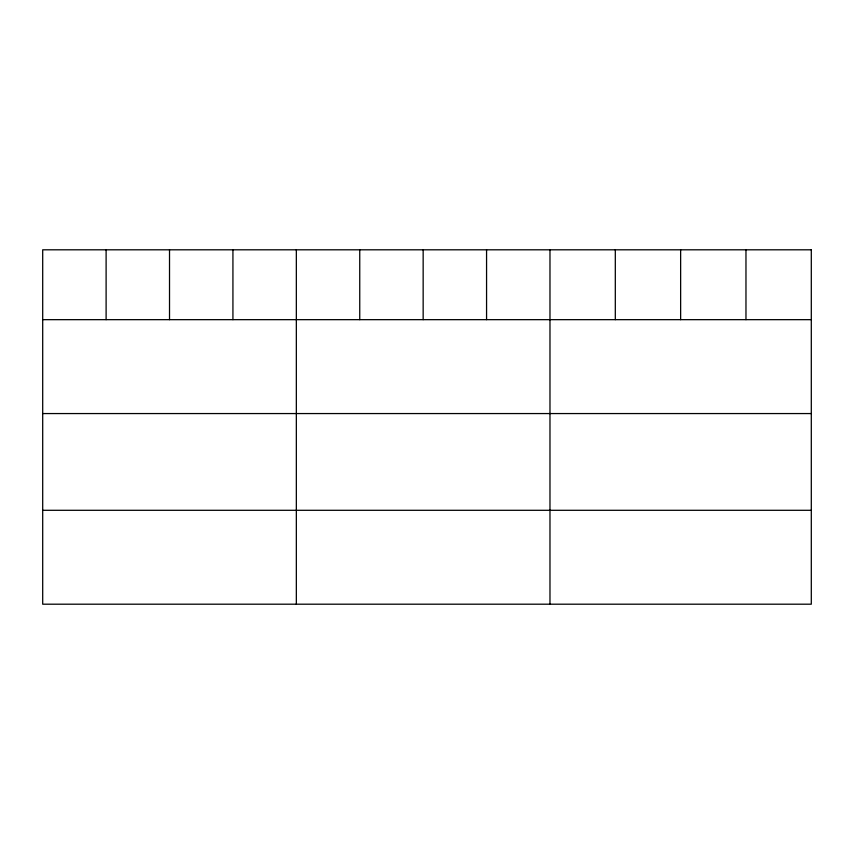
<?xml version="1.0" encoding="UTF-8"?>
<svg xmlns="http://www.w3.org/2000/svg" width="854" height="854" viewBox="0 0 854 854"><rect width="100%" height="100%" fill="white"/><g stroke="black" fill="none" stroke-linecap="round" stroke-linejoin="round"><path stroke-width="1.28" d="M42.7 319.663L811.3 319.663M42.7 413.56L811.3 413.56M42.7 510.297L811.3 510.297M745.969 249.806L745.969 319.663M680.638 249.806L680.638 319.663M615.307 249.806L615.307 319.663M549.976 249.806L549.976 604.194M486.566 249.806L486.566 319.663M423.157 249.806L423.157 319.663M359.747 249.806L359.747 319.663M296.338 249.806L296.338 604.194M232.928 249.806L232.928 319.663M169.519 249.806L169.519 319.663M106.109 249.806L106.109 319.663M811.3 249.806L42.7 249.806L42.7 604.194L811.3 604.194L811.3 249.806"/></g></svg>
